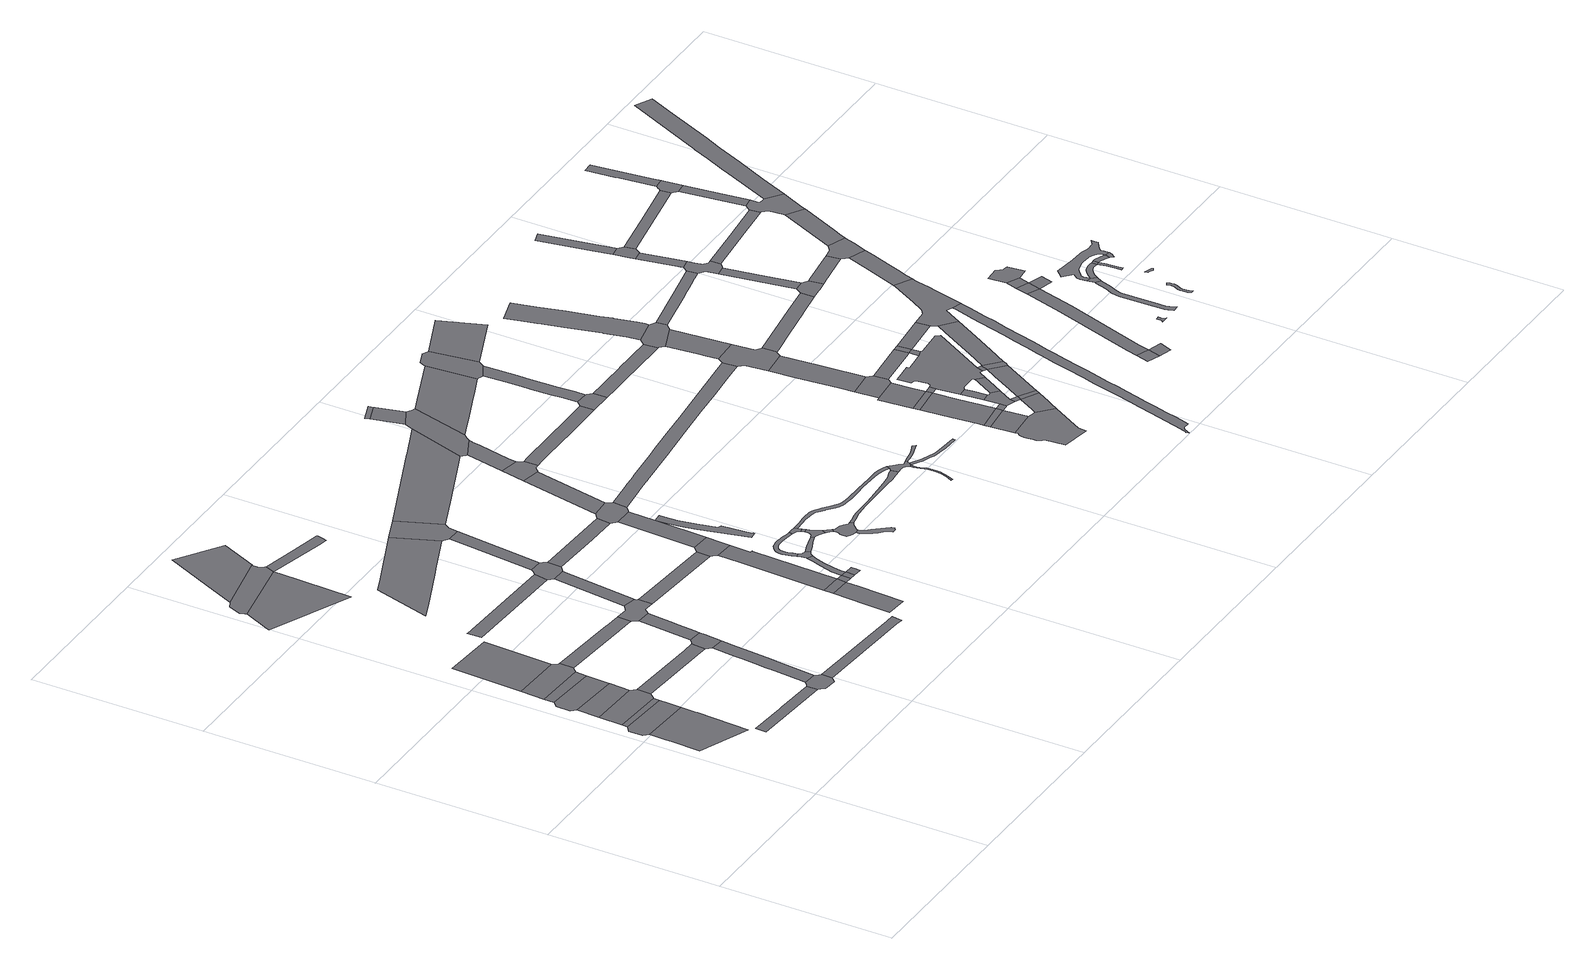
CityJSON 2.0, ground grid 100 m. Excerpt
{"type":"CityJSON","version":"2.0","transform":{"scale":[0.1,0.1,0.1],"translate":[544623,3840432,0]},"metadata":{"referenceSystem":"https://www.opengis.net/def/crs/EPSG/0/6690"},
"CityObjects":{
"road1":{"type":"Road","attributes":{"function":"3","RoadStructureAttribute.sectionType":"1"},"geometry":[{"type":"MultiSurface","lod":"1","boundaries":[[[0,1,2,3,4,5,6,7]]]}]},
"road2":{"type":"Road","geometry":[{"type":"MultiSurface","lod":"1","boundaries":[[[8,9,10,2,1,11,12]]]}]},
"road3":{"type":"Road","attributes":{"function":"3","RoadStructureAttribute.sectionType":"1"},"geometry":[{"type":"MultiSurface","lod":"1","boundaries":[[[13,8,12,14]]]}]},
"road4":{"type":"Road","geometry":[{"type":"MultiSurface","lod":"1","boundaries":[[[15,13,14,16,17,18]]]}]},
"road5":{"type":"Road","attributes":{"function":"3","RoadStructureAttribute.sectionType":"1"},"geometry":[{"type":"MultiSurface","lod":"1","boundaries":[[[19,15,18,20]]]}]},
"road6":{"type":"Road","geometry":[{"type":"MultiSurface","lod":"1","boundaries":[[[21,22,23,19,20,24,25]]]}]},
"road7":{"type":"Road","attributes":{"function":"3","RoadStructureAttribute.sectionType":"1"},"geometry":[{"type":"MultiSurface","lod":"1","boundaries":[[[26,21,25,27,28]]]}]},
"road8":{"type":"Road","attributes":{"RoadStructureAttribute.sectionType":"1"},"geometry":[{"type":"MultiSurface","lod":"1","boundaries":[[[29,30,31,32,33,34]]]}]},
"road9":{"type":"Road","geometry":[{"type":"MultiSurface","lod":"1","boundaries":[[[35,26,28,36,37,38,39,40,41,42]]]}]},
"road10":{"type":"Road","geometry":[{"type":"MultiSurface","lod":"1","boundaries":[[[43,35,42,44]]]}]},
"road11":{"type":"Road","attributes":{"RoadStructureAttribute.sectionType":"1"},"geometry":[{"type":"MultiSurface","lod":"1","boundaries":[[[45,17,16,46,47,48]]]}]},
"road12":{"type":"Road","geometry":[{"type":"MultiSurface","lod":"1","boundaries":[[[49,50,34,33,51,52,53,54,55,56,57,58,59,60,61]]]}]},
"road13":{"type":"Road","geometry":[{"type":"MultiSurface","lod":"1","boundaries":[[[62,63,64,65,66,67]]]}]},
"road14":{"type":"Road","attributes":{"RoadStructureAttribute.sectionType":"1"},"geometry":[{"type":"MultiSurface","lod":"1","boundaries":[[[68,69,39,38,70,71,72,73,74]]]}]},
"road15":{"type":"Road","attributes":{"RoadStructureAttribute.sectionType":"1"},"geometry":[{"type":"MultiSurface","lod":"1","boundaries":[[[75,76,77,78,79,80,81,82,83,49,61,84,85,86,87,88]]]}]},
"road16":{"type":"Road","geometry":[{"type":"MultiSurface","lod":"1","boundaries":[[[89,90,91,92,93,94,95,96,97,98,64,63,99]]]}]},
"road17":{"type":"Road","geometry":[{"type":"MultiSurface","lod":"1","boundaries":[[[100,101,48,47,75,88,102,103]]]}]},
"road18":{"type":"Road","attributes":{"RoadStructureAttribute.sectionType":"1"},"geometry":[{"type":"MultiSurface","lod":"1","boundaries":[[[104,100,103,105,106,107,108,109]]]}]},
"road19":{"type":"Road","attributes":{"RoadStructureAttribute.sectionType":"1"},"geometry":[{"type":"MultiSurface","lod":"1","boundaries":[[[110,111,112,113,114]]]}]},
"road20":{"type":"Road","attributes":{"RoadStructureAttribute.sectionType":"1"},"geometry":[{"type":"MultiSurface","lod":"1","boundaries":[[[115,58,57,116,117,118]]]}]},
"road21":{"type":"Road","attributes":{"function":"3","RoadStructureAttribute.sectionType":"1"},"geometry":[{"type":"MultiSurface","lod":"1","boundaries":[[[119,120,93,92,121]]]}]},
"road22":{"type":"Road","geometry":[{"type":"MultiSurface","lod":"1","boundaries":[[[122,123,124,74,73,104,109,125,126,127,128,129,130,131,132]]]}]},
"road23":{"type":"Road","geometry":[{"type":"MultiSurface","lod":"1","boundaries":[[[133,134,135,136,137,138,139,140,141,142,143]]]}]},
"road24":{"type":"Road","attributes":{"RoadStructureAttribute.sectionType":"1"},"geometry":[{"type":"MultiSurface","lod":"1","boundaries":[[[144,145,146,147,148,149,150,151,99,63]]]}]},
"road25":{"type":"Road","attributes":{"RoadStructureAttribute.sectionType":"1"},"geometry":[{"type":"MultiSurface","lod":"1","boundaries":[[[152,122,132,153]]]}]},
"road26":{"type":"Road","geometry":[{"type":"MultiSurface","lod":"1","boundaries":[[[154,155,156,114,113,152,153,157,158,159,160]]]}]},
"road27":{"type":"Road","attributes":{"RoadStructureAttribute.sectionType":"1"},"geometry":[{"type":"MultiSurface","lod":"1","boundaries":[[[161,127,126,162,163]]]}]},
"road28":{"type":"Road","attributes":{"RoadStructureAttribute.sectionType":"1"},"geometry":[{"type":"MultiSurface","lod":"1","boundaries":[[[164,165,166,167,168,169]]]}]},
"road29":{"type":"Road","attributes":{"RoadStructureAttribute.sectionType":"1"},"geometry":[{"type":"MultiSurface","lod":"1","boundaries":[[[170,171,172,173,154,160,174]]]}]},
"road30":{"type":"Road","geometry":[{"type":"MultiSurface","lod":"1","boundaries":[[[175,164,169,176]]]}]},
"road31":{"type":"Road","geometry":[{"type":"MultiSurface","lod":"1","boundaries":[[[177,133,143,170,174,178,179]]]}]},
"road32":{"type":"Road","attributes":{"RoadStructureAttribute.sectionType":"1"},"geometry":[{"type":"MultiSurface","lod":"1","boundaries":[[[176,169,180,181]]]}]},
"road33":{"type":"Road","attributes":{"RoadStructureAttribute.sectionType":"1"},"geometry":[{"type":"MultiSurface","lod":"1","boundaries":[[[182,183,175,176,184,185,186,187,188]]]}]},
"road34":{"type":"Road","attributes":{"RoadStructureAttribute.sectionType":"1"},"geometry":[{"type":"MultiSurface","lod":"1","boundaries":[[[181,180,189,190]]]}]},
"road35":{"type":"Road","attributes":{"RoadStructureAttribute.sectionType":"1"},"geometry":[{"type":"MultiSurface","lod":"1","boundaries":[[[158,157,191,192,193]]]}]},
"road36":{"type":"Road","geometry":[{"type":"MultiSurface","lod":"1","boundaries":[[[194,195,196,197,190,189]]]}]},
"road37":{"type":"Road","attributes":{"RoadStructureAttribute.sectionType":"1"},"geometry":[{"type":"MultiSurface","lod":"1","boundaries":[[[198,199,200,201,181,190,202,203,204,205,206]]]}]},
"road38":{"type":"Road","geometry":[{"type":"MultiSurface","lod":"1","boundaries":[[[207,163,162,208,209,182,188,210,211]]]}]},
"road39":{"type":"Road","geometry":[{"type":"MultiSurface","lod":"1","boundaries":[[[212,213,214,215,216,217,218,198,206,219,220,221]]]}]},
"road40":{"type":"Road","attributes":{"RoadStructureAttribute.sectionType":"1"},"geometry":[{"type":"MultiSurface","lod":"1","boundaries":[[[222,223,224,225,226,227,228,229,230,231,232,233,234,235,236,237,216,215,238,239,240,241,242,243,244,245,246,247,248,249]]]}]},
"road41":{"type":"Road","attributes":{"RoadStructureAttribute.sectionType":"1"},"geometry":[{"type":"MultiSurface","lod":"1","boundaries":[[[250,251,252,253,207,211]]]}]},
"road42":{"type":"Road","attributes":{"RoadStructureAttribute.sectionType":"1"},"geometry":[{"type":"MultiSurface","lod":"1","boundaries":[[[254,255,256,257,258,221,220,259,260,261,262,263]]]}]},
"road43":{"type":"Road","geometry":[{"type":"MultiSurface","lod":"1","boundaries":[[[264,265,266,267,268,269,270,271,272,273,274,275,276,277,278]]]}]},
"road44":{"type":"Road","geometry":[{"type":"MultiSurface","lod":"1","boundaries":[[[279,280,281,282,283,284,193,192,252,251,285,286,287,288]]]}]},
"road45":{"type":"Road","geometry":[{"type":"MultiSurface","lod":"1","boundaries":[[[289,290,291,292,293,294,295,254,263,296,297,298,299]]]}]},
"road46":{"type":"Road","geometry":[{"type":"MultiSurface","lod":"1","boundaries":[[[300,301,249,248,302,303,304,305,306]]]}]},
"road47":{"type":"Road","geometry":[{"type":"MultiSurface","lod":"1","boundaries":[[[304,303,292,291]]]}]},
"road48":{"type":"Road","geometry":[{"type":"MultiSurface","lod":"1","boundaries":[[[307,299,298,308,309,310]]]}]},
"road49":{"type":"Road","geometry":[{"type":"MultiSurface","lod":"1","boundaries":[[[311,312,313,314,177,179,315,316,317,318,319,320]]]}]},
"road50":{"type":"Road","geometry":[{"type":"MultiSurface","lod":"1","boundaries":[[[321,322,323,324,325,326,310,309,327,328,329,330,331,332,333,334,335,336,337,338,339,340,341,342]]]}]},
"road51":{"type":"Road","geometry":[{"type":"MultiSurface","lod":"1","boundaries":[[[343,344,345,346,347,348,349,350,351,352,353,354,355,337,336]]]}]},
"road52":{"type":"Road","attributes":{"RoadStructureAttribute.sectionType":"1"},"geometry":[{"type":"MultiSurface","lod":"1","boundaries":[[[356,282,281,357]]]}]},
"road53":{"type":"Road","geometry":[{"type":"MultiSurface","lod":"1","boundaries":[[[358,356,357,359,360,361,362,363,364,365,366]]]}]},
"road54":{"type":"Road","attributes":{"RoadStructureAttribute.sectionType":"1"},"geometry":[{"type":"MultiSurface","lod":"1","boundaries":[[[367,368,369,370,371,372,373,358,366]]]}]},
"road55":{"type":"Road","attributes":{"RoadStructureAttribute.sectionType":"1"},"geometry":[{"type":"MultiSurface","lod":"1","boundaries":[[[374,375,376,377,378,379,380,381,382,383,384,385,386,387,388,389,390,391,392,306,305,393,394,395,396,397,398,399,400,401,402,403,404,405,406,407,408,409,410,411,412,413]]]}]},
"road56":{"type":"Road","attributes":{"RoadStructureAttribute.sectionType":"1"},"geometry":[{"type":"MultiSurface","lod":"1","boundaries":[[[414,415,416,417,418,419,420,421,422,423,424,342,341,425,426,427,428,429,430,431,432,433,434,435,436]]]}]},
"road57":{"type":"Road","geometry":[{"type":"MultiSurface","lod":"1","boundaries":[[[437,438,439,440,441,442,311,320,443,444,373,372,445,446,447]]]}]},
"road58":{"type":"Road","attributes":{"RoadStructureAttribute.sectionType":"1"},"geometry":[{"type":"MultiSurface","lod":"1","boundaries":[[[448,449,450,451,442,441]]]}]},
"road59":{"type":"Road","attributes":{"RoadStructureAttribute.sectionType":"1"},"geometry":[{"type":"MultiSurface","lod":"1","boundaries":[[[452,453,454,455,363,362,456,457,458,459,460,461,462]]]}]},
"road60":{"type":"Road","geometry":[{"type":"MultiSurface","lod":"1","boundaries":[[[463,464,450,449]]]}]},
"road61":{"type":"Road","geometry":[{"type":"MultiSurface","lod":"1","boundaries":[[[465,466,467,468,469,470,471,472,473,474,475,476,477,478,479,480,481,482,483,484,485,486,487]]]}]},
"road62":{"type":"Road","geometry":[{"type":"MultiSurface","lod":"1","boundaries":[[[488,489,490,491,492,413,412,414,436,493,494,495,496,487,486,497,498,499,500]]]}]},
"road63":{"type":"Road","attributes":{"RoadStructureAttribute.sectionType":"1"},"geometry":[{"type":"MultiSurface","lod":"1","boundaries":[[[501,502,503,504,505,506,507,508,509,510,511,512,288,287,513,514,515,516,517,518,519,520,521,522,523]]]}]},
"road64":{"type":"Road","attributes":{"function":"2","RoadStructureAttribute.sectionType":"1"},"geometry":[{"type":"MultiSurface","lod":"1","boundaries":[[[524,525,447,446,526,527,528,529,530]]]}]},
"road65":{"type":"Road","geometry":[{"type":"MultiSurface","lod":"1","boundaries":[[[531,532,533,534,535,536,537,538,539,540,541,500,499]]]}]},
"road66":{"type":"Road","attributes":{"RoadStructureAttribute.sectionType":"1"},"geometry":[{"type":"MultiSurface","lod":"1","boundaries":[[[542,543,544,545,546,547,548,549,550,551,552,553,554,555,556,497,486]]]}]},
"road67":{"type":"Road","geometry":[{"type":"MultiSurface","lod":"1","boundaries":[[[557,462,461,558,559,560,561]]]}]},
"road68":{"type":"Road","attributes":{"RoadStructureAttribute.sectionType":"1"},"geometry":[{"type":"MultiSurface","lod":"1","boundaries":[[[562,563,564,565,566,567,568,569,570,571,572,573,574,557,561]]]}]},
"road69":{"type":"Road","geometry":[{"type":"MultiSurface","lod":"1","boundaries":[[[575,576,577,578,579,580,524,530,581,582,569,568,583,584,585]]]}]},
"road70":{"type":"Road","geometry":[{"type":"MultiSurface","lod":"1","boundaries":[[[586,587,588,589,590,591,592,593,594,595,596,597,598,599,600,601,602,603,604,605,606]]]}]},
"road71":{"type":"Road","attributes":{"RoadStructureAttribute.sectionType":"1"},"geometry":[{"type":"MultiSurface","lod":"1","boundaries":[[[607,608,587,586]]]}]},
"road72":{"type":"Road","geometry":[{"type":"MultiSurface","lod":"1","boundaries":[[[609,610,608,607]]]}]},
"road73":{"type":"Road","attributes":{"RoadStructureAttribute.sectionType":"1"},"geometry":[{"type":"MultiSurface","lod":"1","boundaries":[[[611,612,613,614,615,616,617,559,558,618,619,620,621,622]]]}]},
"road74":{"type":"Road","attributes":{"RoadStructureAttribute.sectionType":"1"},"geometry":[{"type":"MultiSurface","lod":"1","boundaries":[[[623,624,625,626,627,628,610,609]]]}]},
"road75":{"type":"Road","geometry":[{"type":"MultiSurface","lod":"1","boundaries":[[[629,630,626,625]]]}]},
"road76":{"type":"Road","attributes":{"RoadStructureAttribute.sectionType":"1"},"geometry":[{"type":"MultiSurface","lod":"1","boundaries":[[[631,632,633,634,630,629]]]}]},
"road77":{"type":"Road","geometry":[{"type":"MultiSurface","lod":"1","boundaries":[[[635,609,607,636,637]]]}]},
"road78":{"type":"Road","attributes":{"function":"2","RoadStructureAttribute.sectionType":"1"},"geometry":[{"type":"MultiSurface","lod":"1","boundaries":[[[638,639,585,584,640]]]}]},
"road79":{"type":"Road","geometry":[{"type":"MultiSurface","lod":"1","boundaries":[[[641,642,643,633,632,644,645,646]]]}]},
"road80":{"type":"Road","attributes":{"RoadStructureAttribute.sectionType":"1"},"geometry":[{"type":"MultiSurface","lod":"1","boundaries":[[[647,648,606,605,649,650,651]]]}]},
"road81":{"type":"Road","geometry":[{"type":"MultiSurface","lod":"1","boundaries":[[[652,629,625,653]]]}]},
"road82":{"type":"Road","geometry":[{"type":"MultiSurface","lod":"1","boundaries":[[[654,655,656,635,637,657,658,659,660,661,662]]]}]},
"road83":{"type":"Road","geometry":[{"type":"MultiSurface","lod":"1","boundaries":[[[663,664,665,666,667,656,655]]]}]},
"road84":{"type":"Road","geometry":[{"type":"MultiSurface","lod":"1","boundaries":[[[660,659,647,668]]]}]},
"road85":{"type":"Road","attributes":{"RoadStructureAttribute.sectionType":"1"},"geometry":[{"type":"MultiSurface","lod":"1","boundaries":[[[669,670,671,672,673,674,675,643,642]]]}]},
"road86":{"type":"Road","geometry":[{"type":"MultiSurface","lod":"1","boundaries":[[[668,647,651,676]]]}]},
"road87":{"type":"Road","geometry":[{"type":"MultiSurface","lod":"1","boundaries":[[[677,678,679,680,501,523,681,682,673,672,683,684,685]]]}]},
"road88":{"type":"Road","geometry":[{"type":"MultiSurface","lod":"1","boundaries":[[[686,687,688,689,662,661,690,691]]]}]},
"road89":{"type":"Road","attributes":{"RoadStructureAttribute.sectionType":"1"},"geometry":[{"type":"MultiSurface","lod":"1","boundaries":[[[692,693,694,695,680,679]]]}]},
"road90":{"type":"Road","attributes":{"RoadStructureAttribute.sectionType":"1"},"geometry":[{"type":"MultiSurface","lod":"1","boundaries":[[[696,697,698,699,668,676,700,701,702]]]}]},
"road91":{"type":"Road","attributes":{"RoadStructureAttribute.sectionType":"1"},"geometry":[{"type":"MultiSurface","lod":"1","boundaries":[[[703,646,645,704,705,706]]]}]},
"road92":{"type":"Road","geometry":[{"type":"MultiSurface","lod":"1","boundaries":[[[707,708,709,622,621,710,693,692,711,712,713]]]}]},
"road93":{"type":"Road","geometry":[{"type":"MultiSurface","lod":"1","boundaries":[[[714,715,716,717,718,719,720,721,722,723,724,725,726,727,652,653,666,665,728,729,730,731,732,686,691,733,734,735]]]}]},
"road94":{"type":"Road","attributes":{"RoadStructureAttribute.sectionType":"1"},"geometry":[{"type":"MultiSurface","lod":"1","boundaries":[[[736,737,738,739,740,741,742,743,744,745,746,747,748,749,750,751,752,753,709,708]]]}]},
"road95":{"type":"Road","geometry":[{"type":"MultiSurface","lod":"1","boundaries":[[[754,735,734,696,755]]]}]},
"road96":{"type":"Road","geometry":[{"type":"MultiSurface","lod":"1","boundaries":[[[755,696,702,756,757,758]]]}]},
"road97":{"type":"Road","geometry":[{"type":"MultiSurface","lod":"1","boundaries":[[[759,706,760,718,717]]]}]},
"road98":{"type":"Road","geometry":[{"type":"MultiSurface","lod":"1","boundaries":[[[761,703,706,759]]]}]},
"road99":{"type":"Road","attributes":{"RoadStructureAttribute.sectionType":"1"},"geometry":[{"type":"MultiSurface","lod":"1","boundaries":[[[762,763,764,765,766,767,768,769,770,771,772,773,774,775,776,777,778,779,780,781,782,783,784,785,786,787,788,789,790,791,792,793,794,795,796,797,798,799,800,801,802,803,804,805,806,807,808,809,810,811,812,813,814,815,816,817,818]]]}]},
"road100":{"type":"Road","attributes":{"RoadStructureAttribute.sectionType":"1"},"geometry":[{"type":"MultiSurface","lod":"1","boundaries":[[[819,820,685,684,821,822,823,824,825]]]}]},
"road101":{"type":"Road","attributes":{"RoadStructureAttribute.sectionType":"1"},"geometry":[{"type":"MultiSurface","lod":"1","boundaries":[[[826,827,828,829,830,758,757,831,832,833]]]}]},
"road102":{"type":"Road","attributes":{"RoadStructureAttribute.sectionType":"1"},"geometry":[{"type":"MultiSurface","lod":"1","boundaries":[[[834,761,759,835]]]}]},
"road103":{"type":"Road","geometry":[{"type":"MultiSurface","lod":"1","boundaries":[[[836,837,838,839]]]}]},
"road104":{"type":"Road","attributes":{"RoadStructureAttribute.sectionType":"1"},"geometry":[{"type":"MultiSurface","lod":"1","boundaries":[[[840,841,713,712,842,843,844,845,846,847,848]]]}]},
"road105":{"type":"Road","geometry":[{"type":"MultiSurface","lod":"1","boundaries":[[[849,850,839,838]]]}]},
"road106":{"type":"Road","geometry":[{"type":"MultiSurface","lod":"1","boundaries":[[[851,852,853,854,855,856,857,858,859,834,835,860,861,826,833,862,863,762,818,864,865,866,867,868,869,870]]]}]},
"road107":{"type":"Road","attributes":{"RoadStructureAttribute.sectionType":"1"},"geometry":[{"type":"MultiSurface","lod":"1","boundaries":[[[871,872,873,836,839,874,875,876]]]}]},
"road108":{"type":"Road","geometry":[{"type":"MultiSurface","lod":"1","boundaries":[[[877,878,879,880,819,825,881,882,883,884,885]]]}]},
"road109":{"type":"Road","attributes":{"RoadStructureAttribute.sectionType":"1"},"geometry":[{"type":"MultiSurface","lod":"1","boundaries":[[[886,887,888,879,878]]]}]},
"road110":{"type":"Road","geometry":[{"type":"MultiSurface","lod":"1","boundaries":[[[889,890,891,892,893,894,895,896,840,848,897,888,887,898,899,900,901]]]}]},
"road111":{"type":"Road","attributes":{"RoadStructureAttribute.sectionType":"1"},"geometry":[{"type":"MultiSurface","lod":"1","boundaries":[[[902,903,904,894,893]]]}]},
"road112":{"type":"Road","geometry":[{"type":"MultiSurface","lod":"1","boundaries":[[[905,906,907,908,909,910]]]}]},
"road113":{"type":"Road","geometry":[{"type":"MultiSurface","lod":"1","boundaries":[[[911,912,913,914,915,904,903,916,917,918,919]]]}]},
"road114":{"type":"Road","attributes":{"RoadStructureAttribute.sectionType":"1"},"geometry":[{"type":"MultiSurface","lod":"1","boundaries":[[[920,921,922,923,914,913]]]}]},
"road115":{"type":"Road","attributes":{"RoadStructureAttribute.sectionType":"1"},"geometry":[{"type":"MultiSurface","lod":"1","boundaries":[[[924,925,885,884,926,927,928]]]}]},
"road116":{"type":"Road","geometry":[{"type":"MultiSurface","lod":"1","boundaries":[[[929,871,876,930]]]}]},
"road117":{"type":"Road","attributes":{"RoadStructureAttribute.sectionType":"1"},"geometry":[{"type":"MultiSurface","lod":"1","boundaries":[[[931,932,851,870,933,934,935,936,937]]]}]},
"road118":{"type":"Road","attributes":{"RoadStructureAttribute.sectionType":"1"},"geometry":[{"type":"MultiSurface","lod":"1","boundaries":[[[938,929,930,939]]]}]},
"road119":{"type":"Road","geometry":[{"type":"MultiSurface","lod":"1","boundaries":[[[940,941,942,943,944,945,946,947,948,949,950,951,952,953,954,955,956,957,958,959,960]]]}]},
"road120":{"type":"Road","geometry":[{"type":"MultiSurface","lod":"1","boundaries":[[[961,962,930,876]]]}]},
"road121":{"type":"Road","geometry":[{"type":"MultiSurface","lod":"1","boundaries":[[[963,964,965,966,967,938,939,968,969,970]]]}]},
"road122":{"type":"Road","geometry":[{"type":"MultiSurface","lod":"1","boundaries":[[[971,940,960,972,973]]]}]},
"road123":{"type":"Road","attributes":{"RoadStructureAttribute.sectionType":"1"},"geometry":[{"type":"MultiSurface","lod":"1","boundaries":[[[974,975,901,900,976,977,978]]]}]},
"road124":{"type":"Road","geometry":[{"type":"MultiSurface","lod":"1","boundaries":[[[979,980,924,928,981,982,931,937,983,984,985,986]]]}]},
"road125":{"type":"Road","geometry":[{"type":"MultiSurface","lod":"1","boundaries":[[[987,988,989,990,991,992,993,994,995,996,997,998,999,1000,1001,1002,1003,1004,1005,1006]]]}]},
"road126":{"type":"Road","attributes":{"RoadStructureAttribute.sectionType":"1"},"geometry":[{"type":"MultiSurface","lod":"1","boundaries":[[[1007,1008,919,918,1009]]]}]},
"road127":{"type":"Road","geometry":[{"type":"MultiSurface","lod":"1","boundaries":[[[1010,1011,1012,1013,1014,973,972,1015,1016,1017,1018,1019,1020,1021]]]}]},
"road128":{"type":"Road","geometry":[{"type":"MultiSurface","lod":"1","boundaries":[[[1020,1022,1023,1024,1025,1026,1027,1028,1029]]]}]},
"road129":{"type":"Road","geometry":[{"type":"MultiSurface","lod":"1","boundaries":[[[1030,1031,1032,1033,1034,1035,1036]]]}]},
"road130":{"type":"Road","geometry":[{"type":"MultiSurface","lod":"1","boundaries":[[[1037,1038,1039,1040,1041,1042,1043,1044,1045,1046,1047,1048,1049,1050,1051,1052,1053,1054,1055,1056,1057,1058,1059,1060,971,973,1061,1062,1063,1064,1065,1066,1067,1068,1069,1070,1071,1072,1073,1074,1075,1076,1077,1078,1079]]]}]},
"road131":{"type":"Road","geometry":[{"type":"MultiSurface","lod":"1","boundaries":[[[1021,1020,1029,1080]]]}]},
"road132":{"type":"Road","attributes":{"RoadStructureAttribute.sectionType":"1"},"geometry":[{"type":"MultiSurface","lod":"1","boundaries":[[[1081,1082,979,986,1083,1084,1085,1086]]]}]},
"road133":{"type":"Road","geometry":[{"type":"MultiSurface","lod":"1","boundaries":[[[1087,1088,1080,1029,1089,1090,1091,1078]]]}]},
"road134":{"type":"Road","geometry":[{"type":"MultiSurface","lod":"1","boundaries":[[[1078,1091,1092,1093,1079]]]}]},
"road135":{"type":"Road","geometry":[{"type":"MultiSurface","lod":"1","boundaries":[[[1094,1095,1096,1097,1098,1099,1100,974,978,1101,1102,1103,1081,1086,1104,1105,1106]]]}]},
"road136":{"type":"Road","attributes":{"RoadStructureAttribute.sectionType":"1"},"geometry":[{"type":"MultiSurface","lod":"1","boundaries":[[[1107,1108,1109,1110,1098,1097]]]}]},
"road137":{"type":"Road","geometry":[{"type":"MultiSurface","lod":"1","boundaries":[[[1111,1112,1113,1114,1115,1116,1007,1009,1117,1118,1110,1109]]]}]},
"road138":{"type":"Road","attributes":{"RoadStructureAttribute.sectionType":"1"},"geometry":[{"type":"MultiSurface","lod":"1","boundaries":[[[1119,1120,1121,1122,1123,1124,1113,1112]]]}]},
"road139":{"type":"Road","attributes":{"RoadStructureAttribute.sectionType":"1"},"geometry":[{"type":"MultiSurface","lod":"1","boundaries":[[[1125,1126,1127,1128,1129,1130,1131,1106,1105,1132,1133,1134,1135,1136,1137]]]}]}
},
"vertices":[
[378,903,0],[382,995,0],[81,1008,0],[77,910,0],[76,878,0],[68,711,0],[363,595,0],[378,899,0],
[88,1142,0],[56,1116,0],[56,1035,0],[386,1082,0],[388,1122,0],
[89,1174,0],[389,1159,0],
[96,1312,0],[416,1189,0],[421,1270,0],[395,1299,0],
[102,1442,0],[402,1420,0],
[108,1580,0],[80,1552,0],[77,1470,0],[402,1433,0],[408,1557,0],
[110,1637,0],[409,1568,0],[412,1624,0],
[633,549,0],[613,550,0],[392,565,0],[390,504,0],[869,471,0],[865,533,0],
[117,1776,0],[424,1636,0],[436,1648,0],[439,1651,0],[443,1734,0],[441,1734,0],[438,1737,0],[415,1764,0],
[136,2189,0],[434,2168,0],
[861,1241,0],[856,1161,0],[923,1157,0],[929,1237,0],
[896,557,0],[876,541,0],[878,461,0],[893,442,0],[894,441,0],[972,433,0],[973,434,0],[991,452,0],[999,460,0],[1000,522,0],[992,532,0],[976,552,0],[975,553,0],
[491,3390,0],[490,3422,0],[79,3347,0],[9,3194,0],[1,3177,0],[477,2964,0],
[869,1699,0],[866,1700,0],[859,1620,0],[863,1620,0],[964,1612,0],[967,1612,0],[970,1691,0],
[950,1128,0],[936,989,0],[932,944,0],[925,871,0],[917,797,0],[917,781,0],[917,779,0],[916,777,0],[898,578,0],[996,773,0],[1003,843,0],[1012,943,0],[1021,1031,0],[1029,1120,0],
[508,3483,0],[491,3509,0],[492,3548,0],[492,3550,0],[131,3475,0],[128,3473,0],[93,3456,0],[65,3384,0],[66,3381,0],[75,3357,0],[512,3478,0],
[962,1263,0],[930,1237,0],[1039,1224,0],[1042,1256,0],
[991,1579,0],[1045,1281,0],[1055,1385,0],[1060,1440,0],[1065,1497,0],[1073,1572,0],
[464,2282,0],[461,2282,0],[463,2200,0],[1102,2175,0],[1116,2256,0],
[1605,479,0],[1601,420,0],[1644,417,0],[1651,476,0],
[337,3928,0],[216,3662,0],[587,3760,0],
[1076,1711,0],[1069,1705,0],[1045,1685,0],[1099,1602,0],[1161,1597,0],[1164,1679,0],[1159,1681,0],[1157,1684,0],[1155,1688,0],[1155,1691,0],[1155,1695,0],
[1059,3071,0],[669,2908,0],[655,2902,0],[597,2879,0],[504,2546,0],[510,2549,0],[590,2582,0],[654,2609,0],[884,2704,0],[917,2718,0],[1163,2821,0],
[494,3421,0],[826,3347,0],[879,3335,0],[887,3365,0],[896,3395,0],[894,3396,0],[891,3396,0],[723,3434,0],
[1128,2145,0],[1211,2144,0],
[1145,2288,0],[1144,2284,0],[1135,2275,0],[1241,2171,0],[1247,2252,0],[1234,2271,0],[1224,2285,0],
[1167,1678,0],[1697,1559,0],[1701,1640,0],
[1697,842,0],[1688,649,0],[1682,507,0],[1803,497,0],[1819,771,0],[1822,837,0],
[1198,2796,0],[1193,2745,0],[1187,2695,0],[1175,2581,0],[1278,2792,0],
[1699,898,0],[1824,892,0],
[1203,3130,0],[1284,2849,0],[1306,2880,0],
[1865,835,0],[1866,888,0],
[1726,1530,0],[1721,1399,0],[1846,1394,0],[1846,1398,0],[1836,1398,0],[1832,1397,0],[1838,1522,0],
[1901,833,0],[1904,885,0],
[1548,2159,0],[1722,2153,0],[1731,2234,0],
[1949,830,0],[1952,830,0],[1954,862,0],[1955,883,0],
[1921,1119,0],[1911,1081,0],[1893,1025,0],[1872,950,0],[1903,909,0],[1905,934,0],[1924,1019,0],[1941,1075,0],[1953,1106,0],
[1732,1669,0],[1718,1538,0],[1722,1534,0],[1840,1575,0],[1844,1661,0],
[1958,1161,0],[1956,1162,0],[1944,1166,0],[1936,1181,0],[1913,1174,0],[1920,1153,0],[1922,1123,0],[1967,1125,0],[1984,1135,0],[1969,1160,0],
[2076,1320,0],[2029,1330,0],[1998,1333,0],[1996,1333,0],[1970,1333,0],[1952,1330,0],[1935,1325,0],[1929,1320,0],[1921,1314,0],[1908,1302,0],[1897,1286,0],[1892,1268,0],[1892,1250,0],[1895,1230,0],[1905,1201,0],[1905,1198,0],[1929,1209,0],[1921,1237,0],[1921,1248,0],[1920,1265,0],[1923,1281,0],[1930,1294,0],[1948,1304,0],[1968,1309,0],[1989,1310,0],[2003,1308,0],[2087,1299,0],[2088,1319,0],
[1857,1968,0],[1864,2126,0],[1753,2124,0],[1748,2017,0],
[2101,1199,0],[2073,1192,0],[2018,1177,0],[2007,1173,0],[1981,1163,0],[2002,1141,0],[2012,1145,0],[2084,1176,0],[2089,1177,0],[2111,1185,0],
[1859,1968,0],[1865,1890,0],[1871,1841,0],[1876,1801,0],[1889,1741,0],[1957,1462,0],[1998,1467,0],[1997,1477,0],[1994,1477,0],[1975,1651,0],[1957,1659,0],[1929,1771,0],[1913,1871,0],[1910,1946,0],[1909,1973,0],
[1888,2256,0],[1882,2264,0],[1877,2269,0],[1764,2261,0],[1757,2256,0],[1753,2252,0],[1869,2131,0],[1873,2135,0],[1894,2153,0],[1904,2238,0],
[2170,1217,0],[2159,1240,0],[2155,1257,0],[2135,1250,0],[2135,1230,0],[2132,1223,0],[2126,1211,0],[2128,1184,0],[2159,1169,0],[2175,1157,0],[2188,1181,0],
[2121,1318,0],[2100,1318,0],[2110,1290,0],[2125,1272,0],[2150,1281,0],[2145,1301,0],[2136,1318,0],
[2205,1161,0],[2195,1141,0],[2207,1126,0],[2221,1143,0],
[2012,3466,0],[1965,3447,0],[1798,3377,0],[1789,3374,0],[1538,2976,0],[1582,2995,0],[1851,3107,0],[1894,3124,0],[1898,3126,0],[1903,3128,0],
[2304,1096,0],[2297,1102,0],[2287,1112,0],[2270,1123,0],[2250,1126,0],[2229,1133,0],[2210,1113,0],[2209,1099,0],[2202,1084,0],[2200,1076,0],[2199,1066,0],[2200,1047,0],[2216,1036,0],[2236,1026,0],[2255,1026,0],[2256,1025,0],[2280,1027,0],[2286,1038,0],[2300,1054,0],[2311,1067,0],[2327,1077,0],[2323,1097,0],
[2256,1005,0],[2289,945,0],[2308,923,0],[2327,904,0],[2350,878,0],[2353,860,0],[2373,860,0],[2387,873,0],[2383,891,0],[2317,969,0],[2307,982,0],[2290,1001,0],[2281,1015,0],
[1859,2734,0],[1967,2712,0],
[1887,2874,0],[1973,2717,0],[1977,2720,0],[1996,2739,0],[2023,2740,0],[2021,2822,0],[2005,2841,0],[1998,2847,0],[1994,2853,0],
[1998,2875,0],[2005,2909,0],[2042,3090,0],[2053,3143,0],[2053,3144,0],[2055,3159,0],[1933,3100,0],
[2856,1199,0],[2827,1207,0],[2796,1213,0],[2729,1214,0],[2622,1216,0],[2525,1215,0],[2479,1220,0],[2457,1228,0],[2440,1237,0],[2412,1256,0],[2374,1285,0],[2360,1295,0],[2339,1307,0],[2323,1315,0],[2303,1321,0],[2290,1322,0],[2276,1324,0],[2233,1322,0],[2201,1319,0],[2240,1306,0],[2274,1303,0],[2296,1301,0],[2319,1292,0],[2342,1277,0],[2362,1262,0],[2364,1260,0],[2407,1227,0],[2425,1216,0],[2451,1205,0],[2490,1200,0],[2528,1197,0],[2582,1198,0],[2647,1199,0],[2725,1198,0],[2765,1196,0],[2799,1192,0],[2830,1182,0],[2837,1180,0],[2866,1168,0],[2875,1191,0],
[2853,1156,0],[2824,1149,0],[2788,1137,0],[2751,1130,0],[2694,1124,0],[2540,1114,0],[2466,1113,0],[2421,1112,0],[2412,1111,0],[2376,1108,0],[2348,1101,0],[2348,1082,0],[2377,1087,0],[2416,1096,0],[2427,1097,0],[2456,1098,0],[2500,1102,0],[2595,1104,0],[2648,1104,0],[2732,1105,0],[2778,1105,0],[2822,1108,0],[2859,1113,0],
[2173,3548,0],[2170,3550,0],[2145,3564,0],[2140,3567,0],[2134,3571,0],[2033,3516,0],[1914,3118,0],[1928,3105,0],[2073,3184,0],[2089,3205,0],[2181,3544,0],
[2095,3731,0],[2094,3737,0],[1988,3699,0],[2030,3530,0],
[2600,2827,0],[2460,2826,0],[2280,2824,0],[2056,2823,0],[2057,2741,0],[2154,2743,0],[2236,2743,0],[2403,2745,0],[2482,2744,0],[2618,2746,0],[2613,2827,0],
[2087,3765,0],[1981,3727,0],
[2934,1065,0],[2937,1048,0],[2942,1031,0],[2947,1009,0],[2952,993,0],[2952,972,0],[2953,952,0],[2953,934,0],[2949,913,0],[2938,880,0],[2921,840,0],[2931,839,0],[2947,872,0],[2956,904,0],[2961,928,0],[2964,954,0],[2964,977,0],[2961,1005,0],[2954,1020,0],[2947,1043,0],[2943,1058,0],[2947,1090,0],[2934,1083,0],
[2935,1126,0],[2922,1146,0],[2901,1168,0],[2890,1178,0],[2887,1180,0],[2885,1114,0],[2911,1113,0],[2919,1107,0],[2928,1096,0],[2960,1107,0],[2960,1115,0],[2966,1120,0],[2964,1132,0],
[3323,2395,0],[3322,2395,0],[3042,2364,0],[2767,2334,0],[2629,2319,0],[2454,2300,0],[2385,2292,0],[2181,2270,0],[2158,2267,0],[2095,2260,0],[2069,2257,0],[2061,2256,0],[2062,2176,0],[2071,2177,0],[2163,2187,0],[2165,2187,0],[2168,2188,0],[2417,2215,0],[2654,2241,0],[2863,2264,0],[3040,2283,0],[3197,2300,0],[3329,2314,0],
[2563,3699,0],[2260,3576,0],[2187,3244,0],[2235,3264,0],[2379,3324,0],[2474,3363,0],[2585,3408,0],
[2977,1123,0],[2995,1124,0],[3021,1128,0],[3049,1134,0],[3074,1141,0],[3122,1157,0],[3107,1171,0],[3092,1166,0],[3068,1157,0],[3040,1147,0],[2996,1138,0],
[2961,1081,0],[2987,1070,0],[3011,1054,0],[3055,1039,0],[3081,1027,0],[3123,1020,0],[3171,1012,0],[3264,1008,0],[3267,1025,0],[3143,1034,0],[3108,1038,0],[3092,1041,0],[3071,1049,0],[3024,1067,0],[2967,1100,0],
[2641,2857,0],[2752,2747,0],[2751,2827,0],[2724,2851,0],[2721,2855,0],
[2719,2918,0],[2716,3008,0],[2713,3100,0],[2711,3199,0],[2710,3245,0],[2704,3419,0],[2703,3441,0],[2623,3395,0],[2627,3267,0],[2630,3176,0],[2632,3122,0],[2636,3006,0],[2638,2948,0],
[2668,3758,0],[2652,3765,0],[2650,3766,0],[2578,3737,0],[2578,3736,0],[2570,3716,0],[2601,3402,0],[2604,3402,0],[2726,3474,0],[2728,3477,0],[2690,3749,0],
[3639,790,0],[3471,776,0],[3472,760,0],[3464,753,0],[3458,743,0],[3454,730,0],[3454,715,0],[3456,692,0],[3459,665,0],[3460,658,0],[3461,647,0],[3467,634,0],[3475,621,0],[3485,611,0],[3496,497,0],[3662,471,0],[3667,518,0],[3727,624,0],[3751,668,0],[3773,706,0],[3687,780,0],
[3626,933,0],[3458,910,0],
[3623,971,0],[3454,948,0],
[3169,2829,0],[3090,2828,0],[3077,2828,0],[3040,2828,0],[3011,2828,0],[2898,2827,0],[2845,2827,0],[2846,2747,0],[2975,2748,0],[3056,2749,0],[3287,2750,0],[3281,2829,0],
[3615,1064,0],[3605,1183,0],[3593,1323,0],[3422,1301,0],[3433,1176,0],[3452,976,0],
[3590,1360,0],[3419,1340,0],
[3583,1434,0],[3574,1554,0],[3421,1540,0],[3400,1537,0],
[3671,974,0],[3657,936,0],[3669,935,0],
[2963,3864,0],[2957,3862,0],[3054,3609,0],
[3588,1667,0],[3561,1693,0],[3410,1675,0],[3596,1584,0],[3597,1584,0],[3590,1666,0],
[3759,905,0],[3703,807,0],[3800,753,0],[3814,777,0],[3858,854,0],
[3637,1366,0],[3638,1328,0],
[3723,1064,0],[3715,1072,0],[3663,1064,0],[3682,934,0],[3709,927,0],[3729,919,0],[3731,954,0],[3778,1035,0],[3738,1069,0],
[3713,1084,0],[3707,1157,0],[3704,1201,0],[3650,1194,0],[3654,1158,0],
[3774,931,0],
[3552,1803,0],[3551,1818,0],[3539,1963,0],[3520,2170,0],[3370,2152,0],[3382,2000,0],[3403,1761,0],
[3870,876,0],
[3536,2290,0],[3509,2308,0],[3497,2440,0],[3345,2428,0],[3331,2312,0],[3358,2285,0],[3544,2202,0],[3550,2203,0],[3543,2286,0],
[3811,1200,0],[3802,1183,0],[3788,1158,0],[3770,1126,0],[3804,1081,0],[3851,1162,0],
[3466,2781,0],[3319,2723,0],[3335,2543,0],[3339,2502,0],
[3922,1191,0],[3885,1126,0],[3813,1000,0],[3782,944,0],[3888,907,0],[3949,1013,0],[4009,1119,0],
[3858,1694,0],[3850,1611,0],[3862,1612,0],[3864,1612,0],
[3484,2877,0],[3456,2894,0],[3307,2862,0],[3292,2750,0],[3492,2812,0],[3497,2813,0],[3490,2873,0],
[4088,1553,0],[4070,1575,0],[3915,1563,0],[3905,1568,0],[3868,1555,0],[3855,1554,0],[3743,1542,0],[3738,1557,0],[3616,1543,0],[3624,1466,0],[3644,1463,0],[3654,1453,0],[3660,1388,0],[3655,1373,0],[3711,1209,0],[3731,1212,0],[3763,1213,0],[3804,1215,0],[3811,1210,0],[3879,1211,0],[3898,1202,0],[3911,1243,0],
[3454,2920,0],[3449,2963,0],[3420,3082,0],[3419,3088,0],[3402,3155,0],[3360,3328,0],[3323,3479,0],[3292,3608,0],[3291,3612,0],[3147,3568,0],[3169,3478,0],[3188,3398,0],[3194,3375,0],[3222,3258,0],[3270,3063,0],[3272,3057,0],[3301,2939,0],[3304,2901,0],
[3917,1241,0],[3935,1233,0],
[4020,1139,0],[4030,1157,0],[3944,1229,0],
[3900,1616,0],[3865,1591,0],
[3894,1698,0],
[4345,1626,0],[4339,1603,0],[4313,1510,0],[4310,1499,0],[4291,1434,0],[4268,1354,0],[4247,1275,0],[4226,1203,0],[4202,1116,0],[4179,1037,0],[4158,970,0],[4145,928,0],[4121,835,0],[4094,729,0],[4072,648,0],[4053,575,0],[4033,501,0],[4009,415,0],[3999,377,0],[3990,344,0],[3969,266,0],[3940,164,0],[3911,59,0],[3907,43,0],[3903,29,0],[3902,27,0],[3893,21,0],[3898,4,0],[3918,41,0],[3930,51,0],[3973,50,0],[3979,74,0],[3996,136,0],[4014,206,0],[4033,275,0],[4052,344,0],[4069,406,0],[4086,471,0],[4104,534,0],[4122,604,0],[4140,668,0],[4160,743,0],[4179,812,0],[4199,888,0],[4220,964,0],[4237,1020,0],[4256,1080,0],[4267,1119,0],[4289,1198,0],[4317,1302,0],[4339,1381,0],[4356,1445,0],[4367,1483,0],[4376,1515,0],[4388,1559,0],[4398,1599,0],[4401,1610,0],
[4091,2370,0],[3917,2344,0],[3584,2209,0],[3726,2231,0],[3929,2265,0],[3940,2266,0],[4091,2290,0],
[4160,1609,0],[4125,1547,0],[4066,1442,0],[4008,1341,0],[3946,1232,0],[4091,1265,0],[4165,1392,0],[4248,1537,0],
[4135,1724,0],[4141,1643,0],
[4408,594,0],[4387,518,0],[4462,489,0],[4482,564,0],
[3990,2975,0],[3767,2930,0],[3781,2871,0],[3819,2879,0],[3872,2890,0],[3890,2893,0],[3943,2904,0],[3947,2905,0],[4000,2916,0],
[4539,469,0],[4565,540,0],
[4383,1990,0],[4362,1950,0],[4361,1948,0],[4358,1942,0],[4324,1883,0],[4294,1829,0],[4253,1756,0],[4253,1755,0],[4218,1732,0],[4151,1624,0],[4158,1614,0],[4308,1644,0],[4312,1642,0],[4419,1678,0],[4445,1784,0],[4456,1830,0],[4473,1903,0],[4477,1922,0],[4479,1927,0],[4482,1937,0],
[4643,1360,0],[4578,1132,0],[4424,657,0],[4501,634,0],[4655,1108,0],[4717,1329,0],
[4186,2404,0],[4175,2410,0],[4115,2405,0],[4107,2393,0],[4127,2295,0],[4151,2299,0],[4165,2301,0],[4223,2310,0],[4211,2389,0],
[4136,2652,0],[4106,2831,0],[4046,2820,0],
[4113,2915,0],[4084,2939,0],[4083,2945,0],[4076,2980,0],[4069,3017,0],[4011,3005,0],[3994,2980,0],[3992,2977,0],[4035,2889,0],[4111,2836,0],[4123,2847,0],[4134,2857,0],[4130,2916,0],
[4057,3088,0],[4024,3268,0],[3965,3257,0],
[4778,651,0],[4778,674,0],[4758,672,0],[4758,644,0],[4746,631,0],[4791,632,0],
[4025,3371,0],[4015,3379,0],[4003,3387,0],[3943,3377,0],[3959,3287,0],[4032,3280,0],[4041,3293,0],[4048,3304,0],[4036,3363,0],
[3985,3486,0],[3926,3805,0],[3868,3789,0],[3924,3485,0],
[4460,2428,0],[4235,2393,0],[4244,2313,0],[4248,2314,0],[4472,2348,0],
[4664,1436,0],[4738,1405,0],
[4498,2315,0],[4457,2195,0],[4499,1982,0],[4522,2047,0],[4547,2119,0],[4585,2223,0],[4604,2279,0],
[4682,1501,0],[4756,1467,0],
[4906,1111,0],[4902,1104,0],[4882,1035,0],[4862,994,0],[4853,956,0],[4850,931,0],[4854,834,0],[4854,740,0],[4856,680,0],[4862,663,0],[4872,634,0],[4906,635,0],[4892,674,0],[4888,685,0],[4886,741,0],[4886,834,0],[4882,930,0],[4884,950,0],[4892,983,0],[4912,1024,0],[4932,1092,0],
[4805,1309,0],[4825,1379,0],
[4797,1576,0],[4788,1579,0],[4774,1590,0],[4758,1610,0],[4674,1604,0],[4803,1472,0],[4828,1475,0],[4815,1574,0],
[4898,1153,0],[4952,1127,0],[4929,1150,0],
[4648,2977,0],[4392,2947,0],[4243,2870,0],[4443,2894,0],[4657,2918,0],
[4548,2464,0],[4514,2436,0],[4486,2330,0],[4495,2320,0],[4623,2335,0],[4631,2357,0],[4647,2402,0],[4656,2425,0],
[5073,661,0],[5070,685,0],[5070,698,0],[5072,709,0],[5085,735,0],[5088,754,0],[5089,761,0],[5088,780,0],[5080,793,0],[5065,784,0],[5070,774,0],[5071,762,0],[5070,756,0],[5068,740,0],[5055,715,0],[5052,700,0],[5052,684,0],[5055,657,0],[5062,639,0],[5081,640,0],
[4590,3464,0],[4285,3408,0],[4594,3403,0],
[5051,1220,0],[5021,1221,0],[4989,1210,0],[4967,1196,0],[4947,1176,0],[4971,1155,0],[4987,1170,0],[5004,1181,0],[5025,1189,0],[5059,1187,0],[5061,1187,0],[5060,1219,0],
[5071,1136,0],[5074,1081,0],[5076,1053,0],[5094,1054,0],[5092,1082,0],[5089,1138,0],[5087,1147,0],[5079,1188,0],
[5160,926,0],[5137,937,0],[5116,941,0],[5119,922,0],[5132,920,0],[5151,911,0],[5167,921,0],
[5189,1199,0],[5186,1220,0],[5181,1230,0],[5190,1243,0],[5210,1262,0],[5245,1284,0],[5244,1305,0],[5242,1324,0],[5214,1301,0],[5200,1299,0],[5176,1298,0],[5151,1302,0],[5144,1303,0],[5139,1305,0],[5124,1310,0],[5107,1311,0],[5038,1315,0],[4910,1331,0],[4868,1288,0],[4922,1242,0],[4912,1234,0],[4910,1231,0],[4899,1216,0],[4895,1193,0],[4928,1157,0],[4925,1191,0],[4927,1204,0],[4934,1213,0],[4960,1234,0],[4975,1246,0],[5024,1259,0],[5056,1259,0],[5063,1258,0],[5069,1258,0],[5073,1258,0],[5093,1256,0],[5102,1255,0],[5133,1242,0],[5150,1227,0],[5157,1212,0],[5158,1199,0],[5158,1195,0],[5187,1187,0],
[5079,1219,0],
[4698,2797,0],[4623,2630,0],[4666,2455,0],[4697,2521,0],[4747,2633,0],[4793,2735,0],
[5137,1206,0],[5094,1220,0],[5089,1188,0],[5125,1176,0],[5148,1164,0],
[5164,1144,0],[5183,1170,0],
[4769,2963,0],[4737,2965,0],[4735,2983,0],[4731,3021,0],[4672,3011,0],[4659,2992,0],[4650,2980,0],[4659,2918,0],[4688,2887,0],[4697,2805,0],[4804,2760,0],[4866,2898,0],[4774,2963,0],
[4713,3172,0],[4695,3321,0],[4687,3384,0],[4628,3377,0],
[4674,3493,0],[4673,3504,0],[4614,3497,0],[4610,3492,0],[4602,3482,0],[4598,3475,0],[4604,3395,0],[4617,3385,0],
[4667,3549,0],[4647,3720,0],[4627,3891,0],[4568,3887,0],[4587,3723,0],[4589,3702,0],
[5224,3966,0],[5152,3808,0],[5014,3503,0],[5010,3496,0],[4966,3394,0],[4920,3290,0],[4880,3203,0],[4939,3062,0],[5021,3243,0],[5088,3396,0],[5135,3498,0],[5254,3764,0],[5325,3920,0]
]}
